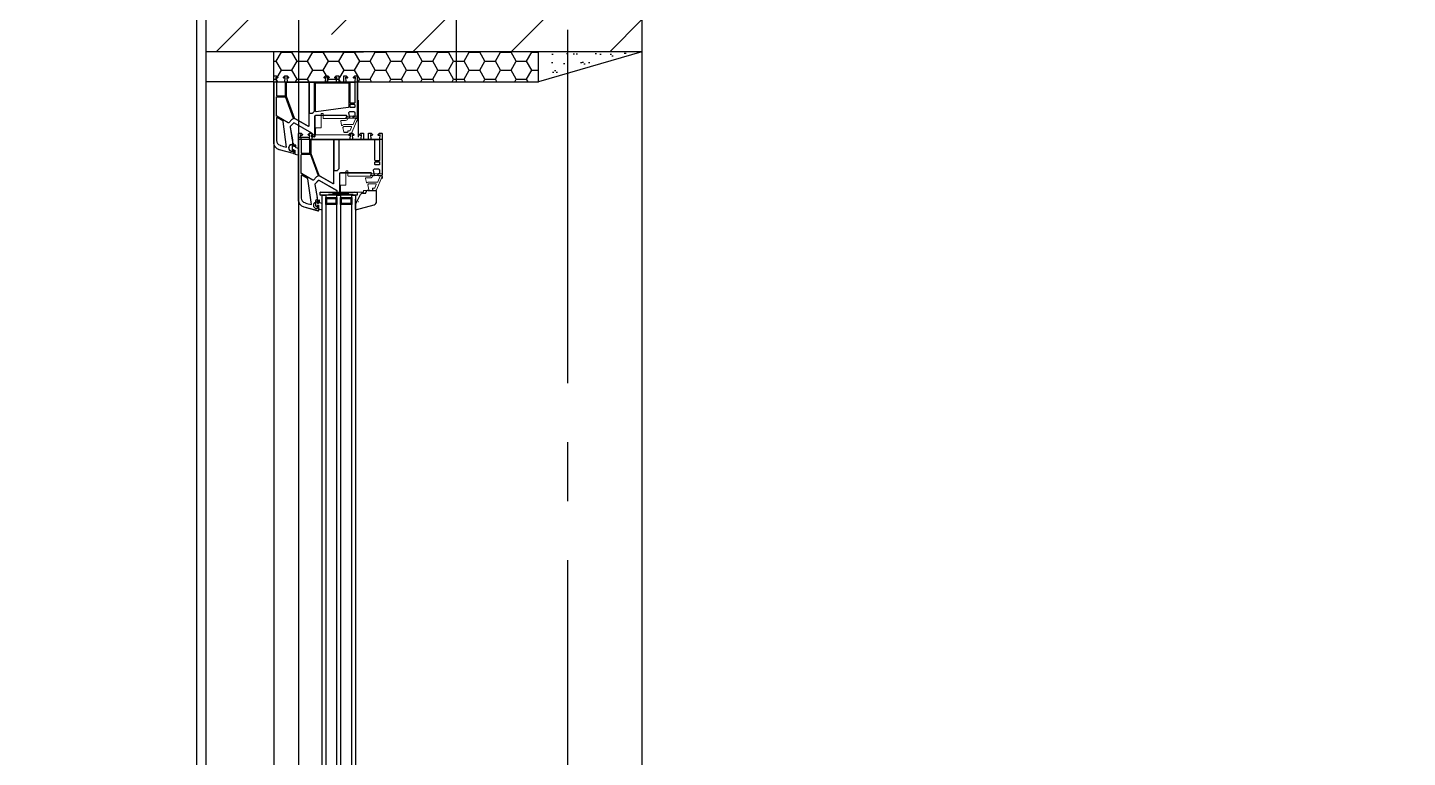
# Model space of a CAD drawing. Header units: millimetres. Extents: x -10163 to 1081624, y -5450 to 417560.
# Drawn here: x 480890 to 488327, y 73665 to 77597 of the extents above; entities that cross this region are included whole.
import ezdxf

# ---------------------------------------------------------------- set-up
doc = ezdxf.new("R2010")
doc.units = ezdxf.units.MM
doc.linetypes.add('CENTER2', pattern=[28.575, 19.05, -3.175, 3.175, -3.175])
for name, color, linetype in [('0шибки', 220, 'Continuous'), ('G_S1', 3, 'Continuous'), ('GASKET', 5, 'Continuous'), ('PVC', 7, 'Continuous'), ('НЕНЕСУЩ_СТЕНЫ', 232, 'Continuous'), ('ОКНА_Р_СТ', 90, 'Continuous'), ('оси', 1, 'CENTER2')]:
    doc.layers.add(name, color=color, linetype=linetype)
doc.layers.add('разрез по стене', color=150, linetype='Continuous', lineweight=25)
pattern_1 = [(45, (353424.6, 38081.25), (-530.33, 530.33), []), (45, (353954.1, 38081.25), (-530.33, 530.33), [360, -150])]

msp = doc.modelspace()

# ---------------------------------------------------------------- hatches: boundary and pattern name
at = {"layer": 'ОКНА_Р_СТ'}
h = msp.add_hatch(dxfattribs=at)
h.set_pattern_fill('HONEY', color=0, scale=450, style=0)
h.set_pattern_definition([(0, (416614.085, 117313.14), (84.375, 48.71393), [56.25, -112.5]), (120, (416614.085, 117313.14), (-84.375, 48.71393), [56.25, -112.5]), (60, (416614.085, 117313.14), (2e-07, 97.427858), [-112.5, 56.25])])
h.paths.add_polyline_path([(482217.003, 77467.073), (482217.434, 77304.775), (483110.637, 77304.775), (483300.637, 77304.775), (483367.83, 77304.775), (483643.095, 77304.775), (483643.095, 77467.073)])
h = msp.add_hatch(dxfattribs=at)
h.set_pattern_fill('AR-SAND', color=0, scale=50, style=0)
h.set_pattern_definition([(37.5, (416614.085, 117313.14), (-3.14967, 96.34119), [0, -76, 0, -85, 0, -81.25]), (7.5, (416614.09, 117313.14), (88.48884, 141.1073), [0, -41, 0, -68.5, 0, -26.25]), (327.5, (416552.585, 117313.14), (155.70709, 0.28295), [0, -25, 0, -90, 0, -117.5]), (317.5, (416552.59, 117313.14), (150.30633, 43.88378), [0, -12.5, 0, -59, 0, -67.5])])
h.paths.add_polyline_path([(484200.637, 77467.073), (483700.637, 77467.073), (483700.637, 77333.099)])
at = {"layer": 'разрез по стене', "transparency": 33554687}
h = msp.add_hatch(dxfattribs=at)
h.set_pattern_fill('JIS_STN_2.5', color=9, scale=300)
h.set_pattern_definition(pattern_1)
h.paths.add_polyline_path([(481850.637, 93023.792), (482350.637, 93023.792), (482350.637, 95181.397), (481850.637, 95181.397)])
h.paths.add_polyline_path([(481850.637, 95761.315), (482350.637, 95761.315), (482350.637, 101160.498), (481850.637, 101160.498)])
h.paths.add_polyline_path([(482350.637, 92973.792), (481850.637, 92973.792), (481850.637, 90048.792), (482350.637, 90048.792)])
h.paths.add_polyline_path([(482350.637, 84892.073), (481850.637, 84892.073), (481850.637, 80942.073), (481850.637, 80442.073), (482350.637, 80442.073)])
h.paths.add_polyline_path([(482350.637, 80392.073), (481850.637, 80392.073), (481850.637, 77467.073), (482350.637, 77467.073)])
h.paths.add_polyline_path([(482350.637, 69741.175), (481850.637, 69741.175), (481850.637, 65291.175), (482350.637, 65291.175)])
h = msp.add_hatch(dxfattribs=at)
h.set_pattern_fill('JIS_STN_2.5', color=9, scale=300)
h.set_pattern_definition(pattern_1)
h.paths.add_polyline_path([(483800.637, 69741.175), (483200.637, 69741.175), (483200.637, 65591.175), (483800.637, 65591.175)])
h.paths.add_polyline_path([(484200.637, 69741.175), (483800.637, 69741.175), (483800.637, 65591.175), (484200.637, 65591.175)])
h.paths.add_polyline_path([(483200.637, 69741.175), (482350.637, 69741.175), (482350.637, 69424.119), (483200.637, 69424.119)])
h.paths.add_polyline_path([(482998.113, 65591.175), (483200.637, 65591.175), (483200.637, 65813.347), (482350.637, 65813.347), (482350.637, 65291.175), (482655.58, 65291.175)])
h.paths.add_polyline_path([(483800.637, 79642.073), (483718.467, 79642.073), (483561.095, 80692.073), (483200.637, 80692.073), (483200.637, 77467.073), (483800.637, 77467.073)])
h.paths.add_polyline_path([(484200.637, 79642.073), (483800.637, 79642.073), (483800.637, 77467.073), (484200.637, 77467.073)])
edge = h.paths.add_edge_path(flags=16)
edge.add_arc((484065.939, 77583.563), 6.25, 0, 360)
h.paths.add_polyline_path([(483200.637, 77727.137), (482350.637, 77727.137), (482350.637, 77467.073), (482700.637, 77467.073), (483200.637, 77467.073)])
h.paths.add_polyline_path([(483200.637, 80692.073), (483034.44, 80692.073), (482691.908, 80392.073), (482350.637, 80392.073), (482350.637, 80136.592), (483200.637, 80136.592)])
h.paths.add_polyline_path([(483200.637, 80964.245), (482350.637, 80964.245), (482350.637, 80442.073), (482655.58, 80442.073), (482998.113, 80742.073), (483200.637, 80742.073)])
h.paths.add_polyline_path([(483800.637, 84892.073), (483200.637, 84892.073), (483200.637, 80742.073), (483800.637, 80742.073)])
h.paths.add_polyline_path([(484200.637, 84892.073), (483800.637, 84892.073), (483800.637, 80742.073), (484200.637, 80742.073)])
h.paths.add_polyline_path([(483200.637, 84892.073), (482350.637, 84892.073), (482350.637, 84601.445), (483200.637, 84601.445)])
edge = h.paths.add_edge_path()
edge.add_line((484200.637, 92223.792), (483800.637, 92223.792))
edge.add_line((483800.637, 92223.792), (483806.552, 90166.474))
edge.add_arc((483812.802, 90166.474), 6.25, 0, 180, ccw=False)
edge.add_arc((483812.802, 90166.474), 6.25, -180, 0, ccw=False)
edge.add_line((483806.552, 90166.474), (483806.534, 90048.792))
edge.add_line((483806.534, 90048.792), (484200.637, 90048.792))
edge.add_line((484200.637, 90048.792), (484200.637, 92223.792))
edge = h.paths.add_edge_path(flags=16)
edge.add_arc((484065.939, 90165.281), 6.25, 0, 360)
h.paths.add_polyline_path([(483800.637, 92223.792), (483718.467, 92223.792), (483561.095, 93273.792), (483200.637, 93273.792), (483200.637, 90048.792), (483800.637, 90048.792)])
h.paths.add_polyline_path([(483200.637, 90308.856), (482350.637, 90308.856), (482350.637, 90048.792), (483200.637, 90048.792)])
h.paths.add_polyline_path([(483200.637, 93273.792), (483034.44, 93273.792), (482691.908, 92973.792), (482350.637, 92973.792), (482350.637, 92718.311), (483200.637, 92718.311)])
h.paths.add_polyline_path([(483200.637, 93545.964), (482350.637, 93545.964), (482350.637, 93023.792), (482655.58, 93023.792), (482998.113, 93323.792), (483200.637, 93323.792)])
h.paths.add_polyline_path([(483800.637, 95181.397), (483200.637, 95181.397), (483200.637, 93323.792), (483800.637, 93323.792)])
h.paths.add_polyline_path([(484200.637, 95181.397), (483800.637, 95181.397), (483800.637, 93323.792), (484200.637, 93323.792)])
h.paths.add_polyline_path([(484200.637, 100360.498), (483800.637, 100360.498), (483800.637, 95761.315), (484200.637, 95761.315)])
h.paths.add_polyline_path([(483800.637, 100360.498), (483718.467, 100360.498), (483591.071, 101160.498), (483200.637, 101160.498), (483200.637, 95761.315), (483800.637, 95761.315)])

# ---------------------------------------------------------------- linework, layer by layer
at = {"color": 1, "linetype": 'Continuous', "lineweight": 25}
for p, q in [((482466.793, 76694.95), (482666.845, 76709.891)), ((482666.845, 76694.95), (482466.793, 76709.891))]:
    msp.add_line(p, q, dxfattribs=at)
at = {"color": 5}
for p, q in [((482501.98, 76676.049), (482496.98, 76676.049)), ((482501.98, 76676.049), (482501.98, 76681.049)), ((482506.98, 76676.049), (482506.98, 76681.049)), ((482511.98, 76676.049), (482511.98, 76681.049)), ((482516.98, 76676.049), (482516.98, 76681.049)), ((482521.98, 76676.049), (482521.98, 76681.049)), ((482526.98, 76676.049), (482526.98, 76681.049)), ((482531.98, 76676.049), (482531.98, 76681.049)), ((482536.98, 76676.049), (482536.98, 76681.049)), ((482541.98, 76676.049), (482541.98, 76681.049)), ((482546.98, 76676.049), (482546.98, 76681.049)), ((482551.98, 76676.049), (482551.98, 76681.049)), ((482551.98, 76676.049), (482551.98, 76681.049)), ((482551.98, 76676.049), (482556.98, 76676.049)), ((482556.98, 76676.049), (482556.98, 76681.049)), ((482581.98, 76676.049), (482576.98, 76676.049)), ((482581.98, 76676.049), (482581.98, 76681.049)), ((482586.98, 76676.049), (482586.98, 76681.049)), ((482591.98, 76676.049), (482591.98, 76681.049)), ((482596.98, 76676.049), (482596.98, 76681.049)), ((482601.98, 76676.049), (482601.98, 76681.049)), ((482606.98, 76676.049), (482606.98, 76681.049)), ((482611.98, 76676.049), (482611.98, 76681.049)), ((482616.98, 76676.049), (482616.98, 76681.049)), ((482621.98, 76676.049), (482621.98, 76681.049)), ((482626.98, 76676.049), (482626.98, 76681.049)), ((482631.98, 76676.049), (482631.98, 76681.049)), ((482631.98, 76676.049), (482631.98, 76681.049)), ((482631.98, 76676.049), (482636.98, 76676.049)), ((482636.98, 76676.049), (482636.98, 76681.049)), ((482501.98, 76671.049), (482496.98, 76671.049)), ((482501.98, 76666.049), (482496.98, 76666.049)), ((482501.98, 76661.049), (482496.98, 76661.049)), ((482501.98, 76656.049), (482496.98, 76656.049)), ((482501.98, 76651.049), (482496.98, 76651.049)), ((482501.98, 76648.549), (482496.98, 76648.549)), ((482501.98, 76648.549), (482501.98, 76643.549)), ((482506.98, 76648.549), (482506.98, 76643.549)), ((482511.98, 76648.549), (482511.98, 76643.549)), ((482516.98, 76648.549), (482516.98, 76643.549)), ((482521.98, 76648.549), (482521.98, 76643.549)), ((482526.98, 76648.549), (482526.98, 76643.549)), ((482531.98, 76648.549), (482531.98, 76643.549)), ((482536.98, 76648.549), (482536.98, 76643.549)), ((482541.98, 76648.549), (482541.98, 76643.549)), ((482546.98, 76648.549), (482546.98, 76643.549)), ((482556.98, 76671.049), (482551.98, 76671.049)), ((482556.98, 76666.049), (482551.98, 76666.049)), ((482556.98, 76661.049), (482551.98, 76661.049)), ((482556.98, 76656.049), (482551.98, 76656.049)), ((482556.98, 76651.049), (482551.98, 76651.049)), ((482551.98, 76648.549), (482551.98, 76643.549)), ((482551.98, 76648.549), (482551.98, 76643.549)), ((482551.98, 76648.549), (482556.98, 76648.549)), ((482556.98, 76648.549), (482556.98, 76643.549)), ((482581.98, 76671.049), (482576.98, 76671.049)), ((482581.98, 76666.049), (482576.98, 76666.049)), ((482581.98, 76661.049), (482576.98, 76661.049)), ((482581.98, 76656.049), (482576.98, 76656.049)), ((482581.98, 76651.049), (482576.98, 76651.049)), ((482581.98, 76648.549), (482576.98, 76648.549)), ((482581.98, 76648.549), (482581.98, 76643.549)), ((482586.98, 76648.549), (482586.98, 76643.549)), ((482591.98, 76648.549), (482591.98, 76643.549)), ((482596.98, 76648.549), (482596.98, 76643.549)), ((482601.98, 76648.549), (482601.98, 76643.549)), ((482606.98, 76648.549), (482606.98, 76643.549)), ((482611.98, 76648.549), (482611.98, 76643.549)), ((482616.98, 76648.549), (482616.98, 76643.549)), ((482621.98, 76648.549), (482621.98, 76643.549)), ((482626.98, 76648.549), (482626.98, 76643.549)), ((482636.98, 76671.049), (482631.98, 76671.049)), ((482636.98, 76666.049), (482631.98, 76666.049)), ((482636.98, 76661.049), (482631.98, 76661.049)), ((482636.98, 76656.049), (482631.98, 76656.049)), ((482636.98, 76651.049), (482631.98, 76651.049)), ((482631.98, 76648.549), (482631.98, 76643.549)), ((482631.98, 76648.549), (482631.98, 76643.549)), ((482631.98, 76648.549), (482636.98, 76648.549)), ((482636.98, 76648.549), (482636.98, 76643.549))]:
    msp.add_line(p, q, dxfattribs=at)
for points in [[(482405.379, 77066.225, -0.57735027), (482403.129, 77064.926), (482328.37, 77108.088, -0.17632698), (482327.71, 77108.874), (482284.969, 77226.304, -0.08748866), (482284.879, 77226.817), (482284.879, 77301.553, -0.41421356), (482286.379, 77303.053), (482403.879, 77303.053, -0.41421356), (482405.379, 77301.553)], [(482538.75, 76756.929, -0.57735027), (482536.5, 76755.63), (482461.742, 76798.792, -0.17632698), (482461.082, 76799.578), (482418.341, 76917.009, -0.08748866), (482418.25, 76917.522), (482418.25, 76992.257, -0.41421356), (482419.75, 76993.757), (482537.25, 76993.757, -0.41421356), (482538.75, 76992.257)]]:
    msp.add_lwpolyline(points, format="xyb", close=True)
at = {"color": 1, "linetype": 'Continuous', "lineweight": 25}
msp.add_lwpolyline([(482476.842, 76694.95), (482466.793, 76694.95), (482466.793, 76709.891), (482666.845, 76709.891), (482666.845, 76694.95)], close=True, dxfattribs=at)
at = {"color": 5}
for points in [[(482556.98, 76681.049), (482556.98, 76643.549), (482496.98, 76643.549), (482496.98, 76681.049)], [(482551.98, 76676.049), (482551.98, 76648.549), (482501.98, 76648.549), (482501.98, 76676.049)], [(482636.98, 76681.049), (482636.98, 76643.549), (482576.98, 76643.549), (482576.98, 76681.049)], [(482631.98, 76676.049), (482631.98, 76648.549), (482581.98, 76648.549), (482581.98, 76676.049)]]:
    msp.add_lwpolyline(points, close=True, dxfattribs=at)
at = {"layer": '0шибки'}
msp.add_circle((485255.198, 76837.485), 9018.966, dxfattribs=at)
at = {"layer": 'G_S1'}
for points in [[(482476.98, 75105.873), (482476.98, 76694.95), (482496.98, 76694.949), (482496.98, 75105.873)], [(482556.98, 75105.873), (482556.98, 76694.951), (482576.98, 76694.95), (482576.98, 75105.873)], [(482636.979, 75105.873), (482636.979, 76694.951), (482656.979, 76694.95), (482656.979, 75105.873)], [(482496.98, 75105.873), (482496.98, 70501.533), (482476.98, 70501.533), (482476.98, 75105.873)], [(482576.98, 75105.873), (482576.98, 70501.533), (482556.98, 70501.533), (482556.98, 75105.873)], [(482656.979, 75105.873), (482656.98, 70501.538), (482636.98, 70501.538), (482636.979, 75105.873)]]:
    msp.add_lwpolyline(points, dxfattribs=at)
at = {"layer": 'GASKET', "color": 5, "linetype": 'Continuous'}
for points in [[(482336.56, 76960.363, 0.41421356), (482333.06, 76963.863), (482332.56, 76963.863, 0.41421356), (482331.06, 76962.363), (482331.06, 76958.131), (482329.56, 76957.265, -0.57735027), (482325.06, 76959.863), (482325.06, 76962.113, 0.41421356), (482322.56, 76964.613), (482321.06, 76964.613, 0.02002407), (482319.66, 76964.557, 0.39094688), (482315.06, 76959.573), (482315.06, 76934.654, 0.39094688), (482319.66, 76929.67), (482321.06, 76929.613), (482322.56, 76929.613, 0.41421356), (482325.06, 76932.113), (482325.06, 76934.363, -0.57735027), (482329.56, 76936.962), (482331.06, 76936.096), (482331.06, 76915.861), (482347.979, 76910.789, 0.50233418), (482349.91, 76912.226), (482349.91, 76946.035), (482337.724, 76949.689, -0.34941809), (482336.56, 76951.15)], [(482463.63, 76664.159, 0.41421356), (482460.13, 76667.659), (482459.63, 76667.659, 0.41421356), (482458.13, 76666.159), (482458.13, 76661.927), (482456.63, 76661.061, -0.57735027), (482452.13, 76663.659), (482452.13, 76665.909, 0.41421356), (482449.63, 76668.409), (482448.13, 76668.409, 0.02002407), (482446.73, 76668.353, 0.39094688), (482442.13, 76663.369), (482442.13, 76638.449, 0.39094688), (482446.73, 76633.465), (482448.13, 76633.409), (482449.63, 76633.409, 0.41421356), (482452.13, 76635.909), (482452.13, 76638.159, -0.57735027), (482456.63, 76640.757), (482458.13, 76639.891), (482458.13, 76619.657), (482475.049, 76614.585, 0.50233418), (482476.98, 76616.022), (482476.98, 76649.831), (482464.793, 76653.484, -0.34941809), (482463.63, 76654.946)]]:
    msp.add_lwpolyline(points, format="xyb", close=True, dxfattribs=at)
at = {"layer": 'PVC'}
for p, q in [((482231.773, 77304.775), (482274.745, 77304.775)), ((482510.123, 77304.775), (482553.095, 77304.775)), ((482608.773, 77304.775), (482653.095, 77304.775)), ((482607.74, 77123.275), (482442.434, 77123.275)), ((482607.485, 77110.163), (482610.155, 77120.128)), ((482624.573, 77143.275), (482619.573, 77138.275)), ((482619.573, 77138.275), (482624.884, 77112.173)), ((482648.434, 77143.275), (482624.573, 77143.275)), ((482648.418, 77119.775), (482653.434, 77119.775)), ((482655.934, 77122.275), (482655.934, 77135.775)), ((482305.01, 77060.946), (482317.206, 76991.778)), ((482322.859, 77081.811), (482306.41, 77065.362)), ((482422.434, 77028.601), (482328.895, 77082.605)), ((482437.434, 77118.275), (482437.434, 77010.775)), ((482622.6, 77109.18), (482609.033, 77108.279)), ((482644.972, 77112.128), (482645.956, 77117.709)), ((482661.184, 77108.275), (482647.268, 77109.2)), ((482663.684, 77108.275), (482661.184, 77108.275)), ((482317.434, 76989.174), (482317.434, 76975.775)), ((482349.91, 77006.476), (482407.221, 77006.476)), ((482365.145, 76995.48), (482408.117, 76995.48)), ((482424.934, 77010.775), (482424.934, 77024.27)), ((482434.934, 77008.275), (482427.434, 77008.275)), ((482616.184, 77040.167), (482614.762, 77032.101)), ((482643.495, 76995.48), (482686.466, 76995.48)), ((482742.145, 76995.48), (482786.466, 76995.48)), ((482316.434, 76966.525), (482314.934, 76966.525)), ((482314.934, 76931.525), (482316.434, 76931.525)), ((482318.934, 76961.775), (482318.934, 76964.025)), ((482318.934, 76934.025), (482318.934, 76936.275)), ((482324.934, 76960.043), (482323.434, 76959.177)), ((482323.434, 76938.873), (482324.934, 76938.007)), ((482324.934, 76968.275), (482324.934, 76960.043)), ((482324.934, 76938.007), (482324.934, 76919.775)), ((482757.945, 76833.98), (482752.945, 76828.98)), ((482752.945, 76828.98), (482758.256, 76802.877)), ((482781.806, 76833.98), (482757.945, 76833.98)), ((482789.306, 76812.98), (482789.306, 76826.48)), ((482438.382, 76751.65), (482450.578, 76682.483)), ((482456.231, 76772.515), (482439.782, 76756.066)), ((482555.806, 76719.305), (482462.267, 76773.31)), ((482570.806, 76808.98), (482570.806, 76701.48)), ((482741.112, 76813.98), (482575.806, 76813.98)), ((482740.857, 76800.868), (482743.527, 76810.833)), ((482755.971, 76799.884), (482742.405, 76798.983)), ((482778.344, 76802.832), (482779.328, 76808.414)), ((482794.556, 76798.98), (482780.64, 76799.904)), ((482781.79, 76810.48), (482786.806, 76810.48)), ((482797.056, 76798.98), (482794.556, 76798.98)), ((482450.806, 76679.878), (482450.806, 76666.48)), ((482558.306, 76701.48), (482558.306, 76714.975)), ((482568.306, 76698.98), (482560.806, 76698.98)), ((482656.979, 76644.24), (482684.603, 76698.116)), ((482695.396, 76704.871), (482710.806, 76704.871)), ((482713.306, 76707.371), (482713.306, 76709.371)), ((482723.806, 76719.871), (482735.364, 76719.871)), ((482735.364, 76719.871), (482767.056, 76719.871)), ((482749.556, 76730.871), (482748.133, 76722.805)), ((482770.806, 76716.121), (482767.056, 76719.871)), ((482770.806, 76661.703), (482770.806, 76716.121)), ((482449.806, 76657.23), (482448.306, 76657.23)), ((482448.306, 76622.23), (482449.806, 76622.23)), ((482452.306, 76652.48), (482452.306, 76654.73)), ((482452.306, 76624.73), (482452.306, 76626.98)), ((482458.306, 76650.748), (482456.806, 76649.881)), ((482456.806, 76629.578), (482458.306, 76628.712)), ((482458.306, 76658.98), (482458.306, 76650.748)), ((482458.306, 76628.712), (482458.306, 76610.48)), ((482656.979, 76616.371), (482656.979, 76672.109)), ((482656.979, 76614.951), (482757.234, 76642.764)), ((482672.428, 76660.416), (482673.306, 76660.416)), ((482674.806, 76614.871), (482674.806, 76614.871))]:
    msp.add_line(p, q, dxfattribs=at)
at = {"layer": 'PVC', "linetype": 'Continuous', "lineweight": 0}
for p, q in [((482472.434, 77059.167), (482472.434, 77131.667)), ((482474.934, 77134.167), (482479.934, 77134.167)), ((482482.434, 77131.667), (482482.434, 77109.167)), ((482618.934, 77119.167), (482647.224, 77119.167)), ((482647.224, 77119.167), (482663.684, 77119.167)), ((482442.434, 77021.687), (482442.434, 77054.167)), ((482444.934, 77056.667), (482469.934, 77056.667)), ((482484.934, 77106.667), (482604.144, 77106.667)), ((482582.439, 77071.661), (482577.961, 77093.668)), ((482580.411, 77096.667), (482604.144, 77096.667)), ((482587.5, 77071.236), (482586.656, 77070.392)), ((482594.573, 77064.167), (482589.573, 77059.167)), ((482589.573, 77059.167), (482594.884, 77033.064)), ((482642.291, 77074.165), (482594.571, 77074.165)), ((482633.264, 77064.167), (482594.573, 77064.167)), ((482618.934, 77109.167), (482654.924, 77109.167)), ((482628.199, 77043.196), (482635.568, 77060.696)), ((482667.434, 77104.167), (482631.653, 77019.187)), ((482657.228, 77105.696), (482644.595, 77075.694)), ((482631.653, 77019.187), (482444.934, 77019.187)), ((482614.972, 77033.019), (482616.132, 77039.601)), ((482618.594, 77041.667), (482625.895, 77041.667)), ((482605.806, 76749.871), (482605.806, 76822.371)), ((482608.306, 76824.871), (482613.306, 76824.871)), ((482615.806, 76822.371), (482615.806, 76799.871)), ((482578.306, 76747.371), (482603.306, 76747.371)), ((482618.306, 76797.371), (482737.516, 76797.371)), ((482715.811, 76762.366), (482711.333, 76784.372)), ((482713.783, 76787.371), (482737.516, 76787.371)), ((482720.872, 76761.94), (482720.028, 76761.096)), ((482727.945, 76754.871), (482722.945, 76749.871)), ((482722.945, 76749.871), (482728.256, 76723.768)), ((482775.663, 76764.869), (482727.943, 76764.869)), ((482766.636, 76754.871), (482727.945, 76754.871)), ((482752.306, 76809.871), (482780.596, 76809.871)), ((482752.306, 76799.871), (482788.296, 76799.871)), ((482761.571, 76733.901), (482768.94, 76751.401)), ((482800.806, 76794.871), (482770.806, 76723.621)), ((482790.6, 76796.401), (482777.967, 76766.399)), ((482780.596, 76809.871), (482797.056, 76809.871)), ((482575.806, 76712.391), (482575.806, 76744.871)), ((482649.306, 76709.891), (482578.306, 76709.891)), ((482650.806, 76711.391), (482649.306, 76709.891)), ((482652.306, 76709.891), (482650.806, 76711.391)), ((482698.306, 76709.891), (482652.306, 76709.891)), ((482700.806, 76717.391), (482700.806, 76712.391)), ((482712.66, 76719.891), (482703.306, 76719.891)), ((482725.971, 76720.775), (482712.66, 76719.891)), ((482748.344, 76723.724), (482749.504, 76730.305)), ((482764.556, 76719.871), (482750.64, 76720.795)), ((482751.966, 76732.371), (482759.267, 76732.371)), ((482767.056, 76719.871), (482764.556, 76719.871)), ((482770.806, 76723.621), (482767.056, 76719.871))]:
    msp.add_line(p, q, dxfattribs=at)
at = {"layer": 'PVC'}
for points in [[(482437.003, 77117.914), (482437.003, 77010.414, -0.41421356), (482434.503, 77007.914), (482427.003, 77007.914, -0.41421356), (482424.503, 77010.414), (482424.503, 77023.909, 0.26794919), (482422.003, 77028.239), (482328.464, 77082.244, 0.33945426), (482322.428, 77081.449), (482305.98, 77065, 0.2455916), (482304.579, 77060.585), (482316.775, 76991.417, -0.04366094), (482317.003, 76988.812), (482317.003, 76975.414, 0.41421356), (482319.503, 76972.914, -0.41421356), (482324.503, 76967.914), (482324.503, 76959.682), (482323.003, 76958.816, -0.57735027), (482318.503, 76961.414), (482318.503, 76963.664, 0.41421356), (482316.003, 76966.164), (482314.503, 76966.164, 1), (482314.503, 76931.164), (482316.003, 76931.164, 0.41421356), (482318.503, 76933.664), (482318.503, 76935.914, -0.57735027), (482323.003, 76938.512), (482324.503, 76937.646), (482324.503, 76919.414, -0.49314543), (482322.615, 76917.965), (482246.65, 76938.319, -0.33945426), (482217.003, 76976.956), (482217.003, 77335.414, -0.41421356), (482219.503, 77337.914), (482229.039, 77337.914), (482230.503, 77337.914), (482238.003, 77330.414), (482238.003, 77327.914, -0.41421356), (482235.503, 77325.414), (482233.518, 77325.414, -0.19891237), (482232.811, 77325.707), (482229.564, 77328.953, 0.70020754), (482227.009, 77327.762), (482228.852, 77306.696, 0.38887873), (482231.342, 77304.414), (482274.314, 77304.414, 0.38887873), (482276.805, 77306.696), (482278.518, 77326.283, 0.70020754), (482275.963, 77327.474), (482274.196, 77325.707, -0.19891237), (482273.488, 77325.414), (482271.503, 77325.414, -0.41421356), (482269.003, 77327.914), (482269.003, 77330.414), (482276.503, 77337.914), (482289.003, 77337.914), (482296.503, 77330.414), (482296.503, 77327.914, -0.41421356), (482294.003, 77325.414), (482292.018, 77325.414, -0.19891237), (482291.311, 77325.707), (482289.543, 77327.474, 0.70020754), (482286.988, 77326.283), (482288.702, 77306.696, 0.38887873), (482291.192, 77304.414), (482492.814, 77304.414, 0.38887873), (482495.305, 77306.696), (482497.018, 77326.283, 0.70020754), (482494.463, 77327.474), (482492.696, 77325.707, -0.19891237), (482491.988, 77325.414), (482490.003, 77325.414, -0.41421356), (482487.503, 77327.914), (482487.503, 77330.414), (482495.003, 77337.914), (482507.503, 77337.914), (482515.003, 77330.414), (482515.003, 77327.914, -0.41421356), (482512.503, 77325.414), (482510.518, 77325.414, -0.19891237), (482509.811, 77325.707), (482508.043, 77327.474, 0.70020754), (482505.488, 77326.283), (482507.202, 77306.696, 0.38887873), (482509.692, 77304.414), (482552.664, 77304.414, 0.38887873), (482555.154, 77306.696), (482556.997, 77327.762, 0.70020754), (482554.442, 77328.953), (482551.196, 77325.707, -0.19891237), (482550.488, 77325.414), (482548.503, 77325.414, -0.41421356), (482546.003, 77327.914), (482546.003, 77330.414), (482553.503, 77337.914), (482554.968, 77337.914), (482564.503, 77337.914, -0.41421356), (482567.003, 77335.414), (482567.003, 77306.914, 0.41421356), (482569.503, 77304.414), (482591.503, 77304.414, 0.41421356), (482594.003, 77306.914), (482594.003, 77335.414, -0.41421356), (482596.503, 77337.914), (482607.503, 77337.914), (482615.003, 77330.414), (482615.003, 77327.914, -0.41421356), (482612.503, 77325.414), (482610.518, 77325.414, -0.19891237), (482609.811, 77325.707), (482606.564, 77328.953, 0.70020754), (482604.009, 77327.762), (482605.852, 77306.696, 0.38887873), (482608.342, 77304.414), (482652.664, 77304.414, 0.38887873), (482655.154, 77306.696), (482656.997, 77327.762, 0.70020754), (482654.442, 77328.953), (482651.196, 77325.707, -0.19891237), (482650.488, 77325.414), (482648.503, 77325.414, -0.41421356), (482646.003, 77327.914), (482646.003, 77330.414), (482653.503, 77337.914), (482654.968, 77337.914), (482664.503, 77337.914, -0.41421356), (482667.003, 77335.414), (482667.003, 77111.664), (482663.253, 77107.914), (482660.753, 77107.914), (482646.837, 77108.838, -0.44627474), (482644.541, 77111.767), (482645.525, 77117.348, -0.36397023), (482647.987, 77119.414), (482653.003, 77119.414, 0.41421356), (482655.503, 77121.914), (482655.503, 77135.414, 0.41421356), (482648.003, 77142.914), (482624.142, 77142.914), (482619.142, 77137.914), (482624.453, 77111.811, -0.45414634), (482622.169, 77108.818), (482608.603, 77107.917, -0.51393019), (482607.054, 77109.802), (482609.724, 77119.767, 0.49314543), (482607.309, 77122.914), (482442.003, 77122.914, 0.41421356)], [(482233.934, 77229.417), (482276.934, 77229.417, 0.41421356), (482279.434, 77231.917), (482279.434, 77300.667, 0.41421356), (482276.934, 77303.167), (482233.934, 77303.167, 0.41421356), (482231.434, 77300.667), (482231.434, 77231.917, 0.41421356)], [(482284.934, 77226.667), (482284.934, 77300.667, -0.41421356), (482287.434, 77303.167), (482402.934, 77303.167, -0.41421356), (482405.434, 77300.667), (482405.434, 77068.071, -0.57735027), (482401.684, 77065.906), (482335.145, 77104.322, 0.0791628), (482330.002, 77106.291, -0.25910653), (482328.168, 77107.882)], [(482231.434, 77221.417, -0.41421356), (482233.934, 77223.917), (482278.331, 77223.917, -0.31529879), (482280.681, 77222.272), (482321.967, 77108.838, -0.41519918), (482320.465, 77105.631, 0.11036896), (482314.02, 77101.541), (482297.179, 77084.699, -0.33945426), (482294.161, 77084.302), (482232.684, 77119.796, -0.26794919), (482231.434, 77121.961)], [(482628.434, 77181.167, -0.41421356), (482630.934, 77183.667), (482650.934, 77183.667, -0.41421356), (482653.434, 77181.167), (482653.434, 77169.167, -0.41421356), (482650.934, 77166.667), (482630.934, 77166.667, -0.41421356), (482628.434, 77169.167)], [(482231.434, 77109.836), (482231.434, 76988.209, 0.33945426), (482250.705, 76963.095), (482253.035, 76962.471, 0.06659111), (482285.948, 76953.652), (482267.295, 77091.795, 0.29147342), (482266.055, 77094.178), (482235.184, 77112.002, 0.57735027)], [(482570.375, 76808.618), (482570.375, 76701.118, -0.41421356), (482567.875, 76698.618), (482560.375, 76698.618, -0.41421356), (482557.875, 76701.118), (482557.875, 76714.613, 0.26794919), (482555.375, 76718.943), (482461.836, 76772.948, 0.33945426), (482455.8, 76772.153), (482439.351, 76755.705, 0.2455916), (482437.951, 76751.289), (482450.147, 76682.121, -0.04366094), (482450.375, 76679.516), (482450.375, 76666.118, 0.41421356), (482452.875, 76663.618, -0.41421356), (482457.875, 76658.618), (482457.875, 76650.386), (482456.375, 76649.52, -0.57735027), (482451.875, 76652.118), (482451.875, 76654.368, 0.41421356), (482449.375, 76656.868), (482447.875, 76656.868, 1), (482447.875, 76621.868), (482449.375, 76621.868, 0.41421356), (482451.875, 76624.368), (482451.875, 76626.618, -0.57735027), (482456.375, 76629.216), (482457.875, 76628.35), (482457.875, 76610.118, -0.49314543), (482455.987, 76608.669), (482380.022, 76629.024, -0.33945426), (482350.375, 76667.661), (482350.375, 77026.118, -0.41421356), (482352.875, 77028.618), (482362.411, 77028.618), (482363.875, 77028.618), (482371.375, 77021.118), (482371.375, 77018.618, -0.41421356), (482368.875, 77016.118), (482366.89, 77016.118, -0.19891237), (482366.183, 77016.411), (482362.936, 77019.658, 0.70020754), (482360.381, 77018.466), (482362.224, 76997.4, 0.38887873), (482364.714, 76995.118), (482407.686, 76995.118, 0.38887873), (482410.176, 76997.4), (482411.89, 77016.987, 0.70020754), (482409.335, 77018.179), (482407.567, 77016.411, -0.19891237), (482406.86, 77016.118), (482404.875, 77016.118, -0.41421356), (482402.375, 77018.618), (482402.375, 77021.118), (482409.875, 77028.618), (482422.375, 77028.618), (482429.875, 77021.118), (482429.875, 77018.618, -0.41421356), (482427.375, 77016.118), (482425.39, 77016.118, -0.19891237), (482424.683, 77016.411), (482422.915, 77018.179, 0.70020754), (482420.36, 77016.987), (482422.074, 76997.4, 0.38887873), (482424.564, 76995.118), (482626.186, 76995.118, 0.38887873), (482628.676, 76997.4), (482630.39, 77016.987, 0.70020754), (482627.835, 77018.179), (482626.067, 77016.411, -0.19891237), (482625.36, 77016.118), (482623.375, 77016.118, -0.41421356), (482620.875, 77018.618), (482620.875, 77021.118), (482628.375, 77028.618), (482640.875, 77028.618), (482648.375, 77021.118), (482648.375, 77018.618, -0.41421356), (482645.875, 77016.118), (482643.89, 77016.118, -0.19891237), (482643.183, 77016.411), (482641.415, 77018.179, 0.70020754), (482638.86, 77016.987), (482640.574, 76997.4, 0.38887873), (482643.064, 76995.118), (482686.036, 76995.118, 0.38887873), (482688.526, 76997.4), (482690.369, 77018.466, 0.70020754), (482687.814, 77019.658), (482684.567, 77016.411, -0.19891237), (482683.86, 77016.118), (482681.875, 77016.118, -0.41421356), (482679.375, 77018.618), (482679.375, 77021.118), (482686.875, 77028.618), (482688.339, 77028.618), (482697.875, 77028.618, -0.41421356), (482700.375, 77026.118), (482700.375, 76997.618, 0.41421356), (482702.875, 76995.118), (482724.875, 76995.118, 0.41421356), (482727.375, 76997.618), (482727.375, 77026.118, -0.41421356), (482729.875, 77028.618), (482740.875, 77028.618), (482748.375, 77021.118), (482748.375, 77018.618, -0.41421356), (482745.875, 77016.118), (482743.89, 77016.118, -0.19891237), (482743.183, 77016.411), (482739.936, 77019.658, 0.70020754), (482737.381, 77018.466), (482739.224, 76997.4, 0.38887873), (482741.714, 76995.118), (482786.036, 76995.118, 0.38887873), (482788.526, 76997.4), (482790.369, 77018.466, 0.70020754), (482787.814, 77019.658), (482784.567, 77016.411, -0.19891237), (482783.86, 77016.118), (482781.875, 77016.118, -0.41421356), (482779.375, 77018.618), (482779.375, 77021.118), (482786.875, 77028.618), (482788.339, 77028.618), (482797.875, 77028.618, -0.41421356), (482800.375, 77026.118), (482800.375, 76802.368), (482796.625, 76798.618), (482794.125, 76798.618), (482780.209, 76799.542, -0.44627474), (482777.913, 76802.471), (482778.897, 76808.052, -0.36397023), (482781.359, 76810.118), (482786.375, 76810.118, 0.41421356), (482788.875, 76812.618), (482788.875, 76826.118, 0.41421356), (482781.375, 76833.618), (482757.514, 76833.618), (482752.514, 76828.618), (482757.825, 76802.515, -0.45414634), (482755.541, 76799.522), (482741.974, 76798.621, -0.51393019), (482740.426, 76800.506), (482743.096, 76810.471, 0.49314543), (482740.681, 76813.618), (482575.375, 76813.618, 0.41421356)], [(482366.41, 76920.226), (482409.41, 76920.226, 0.41421356), (482411.91, 76922.726), (482411.91, 76991.476, 0.41421356), (482409.41, 76993.976), (482366.41, 76993.976, 0.41421356), (482363.91, 76991.476), (482363.91, 76922.726, 0.41421356)], [(482367.306, 76920.121), (482410.306, 76920.121, 0.41421356), (482412.806, 76922.621), (482412.806, 76991.371, 0.41421356), (482410.306, 76993.871), (482367.306, 76993.871, 0.41421356), (482364.806, 76991.371), (482364.806, 76922.621, 0.41421356)], [(482418.306, 76917.371), (482418.306, 76991.371, -0.41421356), (482420.806, 76993.871), (482536.306, 76993.871, -0.41421356), (482538.806, 76991.371), (482538.806, 76758.775, -0.57735027), (482535.056, 76756.61), (482468.517, 76795.026, 0.0791628), (482463.374, 76796.995, -0.25910653), (482461.54, 76798.586)], [(482364.806, 76912.121, -0.41421356), (482367.306, 76914.621), (482411.703, 76914.621, -0.31529879), (482414.052, 76912.976), (482455.339, 76799.543, -0.41519918), (482453.837, 76796.336, 0.11036896), (482447.392, 76792.245), (482430.551, 76775.404, -0.33945426), (482427.533, 76775.006), (482366.056, 76810.5, -0.26794919), (482364.806, 76812.665)], [(482761.806, 76871.871, -0.41421356), (482764.306, 76874.371), (482784.306, 76874.371, -0.41421356), (482786.806, 76871.871), (482786.806, 76859.871, -0.41421356), (482784.306, 76857.371), (482764.306, 76857.371, -0.41421356), (482761.806, 76859.871)], [(482364.806, 76800.541), (482364.806, 76678.914, 0.33945426), (482384.076, 76653.8), (482386.407, 76653.175, 0.06659111), (482419.32, 76644.356), (482400.667, 76782.5, 0.29147342), (482399.426, 76784.883), (482368.556, 76802.706, 0.57735027)]]:
    msp.add_lwpolyline(points, format="xyb", close=True, dxfattribs=at)
for points in [[(482323.046, 76918.326), (482247.081, 76938.681, -0.33945426), (482217.434, 76977.318), (482217.434, 77304.775), (482667.434, 77304.775), (482667.434, 77112.025), (482663.684, 77108.275), (482667.434, 77104.525), (482667.434, 77093.275)], [(482431.434, 77303.167, -0.41421356), (482433.934, 77300.667), (482433.934, 77145.87, -0.25226365), (482432.809, 77143.782, 0.15216725), (482426.211, 77135.729, -0.30561468), (482423.893, 77134.167), (482411.434, 77134.167, -0.41421356), (482408.934, 77136.667), (482408.934, 77300.667, -0.41421356), (482411.434, 77303.167)], [(482411.434, 77303.167), (482650.934, 77303.167, -0.41421356), (482653.434, 77300.667), (482653.434, 77191.667, -0.41421356), (482650.934, 77189.167), (482630.934, 77189.167, -0.41421356), (482628.434, 77191.667), (482628.434, 77300.667, -0.41421356), (482630.934, 77303.167)], [(482456.417, 76609.031), (482380.453, 76629.385, -0.33945426), (482350.806, 76668.022), (482350.806, 76995.48), (482800.806, 76995.48), (482800.806, 76802.73), (482797.056, 76798.98), (482800.806, 76795.23), (482800.806, 76783.98)], [(482564.806, 76993.871, -0.41421356), (482567.306, 76991.371), (482567.306, 76836.574, -0.25226365), (482566.181, 76834.486, 0.15216725), (482559.583, 76826.433, -0.30561468), (482557.265, 76824.871), (482544.806, 76824.871, -0.41421356), (482542.306, 76827.371), (482542.306, 76991.371, -0.41421356), (482544.806, 76993.871)], [(482544.806, 76993.871), (482784.306, 76993.871, -0.41421356), (482786.806, 76991.371), (482786.806, 76882.371, -0.41421356), (482784.306, 76879.871), (482764.306, 76879.871, -0.41421356), (482761.806, 76882.371), (482761.806, 76991.371, -0.41421356), (482764.306, 76993.871)]]:
    msp.add_lwpolyline(points, format="xyb", dxfattribs=at)
for centre, radius, start, end in [((482442.434, 77118.275), 5, 90.0000001, 180.0000001), ((482607.74, 77120.775), 2.5, 345.0000001, 90.0000001), ((482648.418, 77117.275), 2.5, 90.0000001, 170.0000001), ((482648.434, 77135.775), 7.5, 0.0000001, 90.0000001), ((482653.434, 77122.275), 2.5, 270.0000001, 0.0000001), ((482309.934, 77061.814), 5, 134.8069067, 190.0000001), ((482326.395, 77078.275), 5, 60.0000001, 135.0000001), ((482608.934, 77109.775), 1.5, 165.0000001, 273.8000001), ((482622.434, 77111.674), 2.5, 273.8000001, 11.5000001), ((482647.434, 77111.694), 2.5, 170.0000001, 266.2000001), ((482302.434, 76989.174), 15, 0.0000001, 10.0000001), ((482319.934, 76975.775), 2.5, 180.0000001, 270.0000001), ((482319.934, 76968.275), 5, 0.0000001, 90.0000001), ((482419.934, 77024.27), 5, 0.0000001, 60.0000001), ((482427.434, 77010.775), 2.5, 180.0000001, 270.0000001), ((482434.934, 77010.775), 2.5, 270.0000001, 0.0000001), ((482314.934, 76949.025), 17.5, 90.0000001, 270.0000001), ((482316.434, 76964.025), 2.5, 0.0000001, 90.0000001), ((482316.434, 76934.025), 2.5, 270.0000001, 0.0000001), ((482321.934, 76961.775), 3, 180.0000001, 300.0000001), ((482321.934, 76936.275), 3, 60.0000001, 180.0000001), ((482323.434, 76919.775), 1.5, 255.0000001, 0.0000001), ((482781.806, 76826.48), 7.5, 0.0000001, 90.0000001), ((482443.306, 76752.519), 5, 134.8069067, 190.0000001), ((482459.767, 76768.98), 5, 60.0000001, 135.0000001), ((482575.806, 76808.98), 5, 90.0000001, 180.0000001), ((482742.306, 76800.48), 1.5, 165.0000001, 273.8000001), ((482741.112, 76811.48), 2.5, 345.0000001, 90.0000001), ((482755.806, 76802.378), 2.5, 273.8000001, 11.5000001), ((482780.806, 76802.398), 2.5, 170.0000001, 266.2000001), ((482781.79, 76807.98), 2.5, 90.0000001, 170.0000001), ((482786.806, 76812.98), 2.5, 270.0000001, 0.0000001), ((482435.806, 76679.878), 15, 0.0000001, 10.0000001), ((482553.306, 76714.975), 5, 0.0000001, 60.0000001), ((482560.806, 76701.48), 2.5, 180.0000001, 270.0000001), ((482568.306, 76701.48), 2.5, 270.0000001, 0.0000001), ((482695.396, 76692.871), 12, 90, 154.0795289), ((482710.806, 76707.371), 2.5, 270, 0), ((482723.806, 76709.371), 10.5, 90, 180), ((482448.306, 76639.73), 17.5, 90.0000001, 270.0000001), ((482449.806, 76654.73), 2.5, 0.0000001, 90.0000001), ((482449.806, 76624.73), 2.5, 270.0000001, 0.0000001), ((482453.306, 76666.48), 2.5, 180.0000001, 270.0000001), ((482455.306, 76652.48), 3, 180.0000001, 300.0000001), ((482455.306, 76626.98), 3, 60.0000001, 180.0000001), ((482453.306, 76658.98), 5, 0.0000001, 90.0000001), ((482456.806, 76610.48), 1.5, 255.0000001, 0.0000001), ((482750.806, 76661.703), 20, 288.7480945, 0)]:
    msp.add_arc(centre, radius, start, end, dxfattribs=at)
at = {"layer": 'PVC', "linetype": 'Continuous', "lineweight": 0}
for centre, radius, start, end in [((482444.951, 77146.288), 2.5, 180.0000001, 270.0000001), ((482474.934, 77131.667), 2.5, 90.0000001, 180.0000001), ((482479.934, 77131.667), 2.5, 0.0000001, 90.0000001), ((482618.934, 77106.667), 12.5, 90.0000001, 170.4059319), ((482615.297, 77171.256), 5.534, 303.1320696, 347.4553671), ((482444.934, 77054.167), 2.5, 90.0000001, 180.0000001), ((482469.934, 77059.167), 2.5, 270.0000001, 0.0000001), ((482484.934, 77109.167), 2.5, 180.0000001, 270.0000001), ((482580.411, 77094.167), 2.5, 90.0000001, 191.5000001), ((482584.889, 77072.16), 2.5, 191.5000001, 315.0000001), ((482594.571, 77064.165), 10, 90.0000001, 135.0000001), ((482604.144, 77109.167), 2.5, 270.0000001, 350.4059319), ((482604.144, 77109.167), 12.5, 270.0000001, 350.4059319), ((482618.934, 77106.667), 2.5, 90.0000001, 170.4059319), ((482633.264, 77061.667), 2.5, 337.1663459, 90.0000001), ((482642.291, 77076.665), 2.5, 270.0000001, 337.1663459), ((482654.924, 77106.667), 2.5, 337.1663459, 90.0000001), ((482444.934, 77021.687), 2.5, 180.0000001, 270.0000001), ((482618.594, 77039.167), 2.5, 90.0000001, 170.0000001), ((482625.895, 77044.167), 2.5, 270.0000001, 337.1663459), ((482608.306, 76822.371), 2.5, 90.0000001, 180.0000001), ((482613.306, 76822.371), 2.5, 0.0000001, 90.0000001), ((482578.306, 76744.871), 2.5, 90.0000001, 180.0000001), ((482603.306, 76749.871), 2.5, 270.0000001, 0.0000001), ((482618.306, 76799.871), 2.5, 180.0000001, 270.0000001), ((482713.783, 76784.871), 2.5, 90.0000001, 191.5000001), ((482718.26, 76762.864), 2.5, 191.5000001, 315.0000001), ((482727.943, 76754.869), 10, 90.0000001, 135.0000001), ((482737.516, 76799.871), 2.5, 270.0000001, 350.4059319), ((482737.516, 76799.871), 12.5, 270.0000001, 350.4059319), ((482752.306, 76797.371), 12.5, 90.0000001, 170.4059319), ((482752.306, 76797.371), 2.5, 90.0000001, 170.4059319), ((482766.636, 76752.371), 2.5, 337.1663459, 90.0000001), ((482775.663, 76767.369), 2.5, 270.0000001, 337.1663459), ((482788.296, 76797.371), 2.5, 337.1663459, 90.0000001), ((482578.306, 76712.391), 2.5, 180.0000001, 270.0000001), ((482698.306, 76712.391), 2.5, 270.0000001, 0.0000001), ((482703.306, 76717.391), 2.5, 90.0000001, 180.0000001), ((482725.806, 76723.27), 2.5, 273.8000001, 11.5000001), ((482750.806, 76723.29), 2.5, 170.0000001, 266.2000001), ((482751.966, 76729.871), 2.5, 90.0000001, 170.0000001), ((482759.267, 76734.871), 2.5, 270.0000001, 337.1663459)]:
    msp.add_arc(centre, radius, start, end, dxfattribs=at)
at = {"layer": 'НЕНЕСУЩ_СТЕНЫ', "color": 0}
msp.add_line((484200.637, 77467.073), (483050.637, 77467.073), dxfattribs=at)
at = {"layer": 'ОКНА_Р_СТ', "color": 0}
for p, q in [((484200.637, 77467.073), (483643.095, 77304.775)), ((482671.233, 77206.476), (482671.233, 77006.476))]:
    msp.add_line(p, q, dxfattribs=at)
at = {"layer": 'оси', "ltscale": 100, "transparency": 33554687}
msp.add_line((483800.637, 106160.498), (483800.637, 63888.339), dxfattribs=at)
at = {"layer": 'разрез по стене'}
for p, q in [((481800.637, 80392.073), (481800.637, 65291.175)), ((481850.637, 80392.073), (481850.637, 65291.175)), ((482350.637, 80136.592), (482350.637, 65813.347)), ((483200.637, 80136.592), (483200.637, 77304.775)), ((484200.637, 79692.073), (484200.637, 70190.112)), ((484200.637, 77467.073), (481850.637, 77467.073)), ((482217.003, 77304.775), (482217.003, 77467.073)), ((482350.637, 77467.073), (482350.637, 77467.073)), ((482350.637, 77467.073), (482700.637, 77467.073)), ((483643.095, 77304.775), (483643.095, 77467.073)), ((482217.434, 77304.775), (481850.637, 77304.775)), ((482217.003, 77304.775), (482217.003, 70054.775)), ((482442.451, 77146.288), (482442.434, 77299.943)), ((482442.434, 77299.943), (482620.698, 77299.943)), ((482620.698, 77300.667), (482620.698, 77170.054)), ((482667.434, 77304.775), (483643.095, 77304.775)), ((482618.321, 77166.621), (482444.951, 77143.788)), ((482594.884, 77033.064), (482614.972, 77033.019))]:
    msp.add_line(p, q, dxfattribs=at)

doc.saveas('drawing.dxf')
